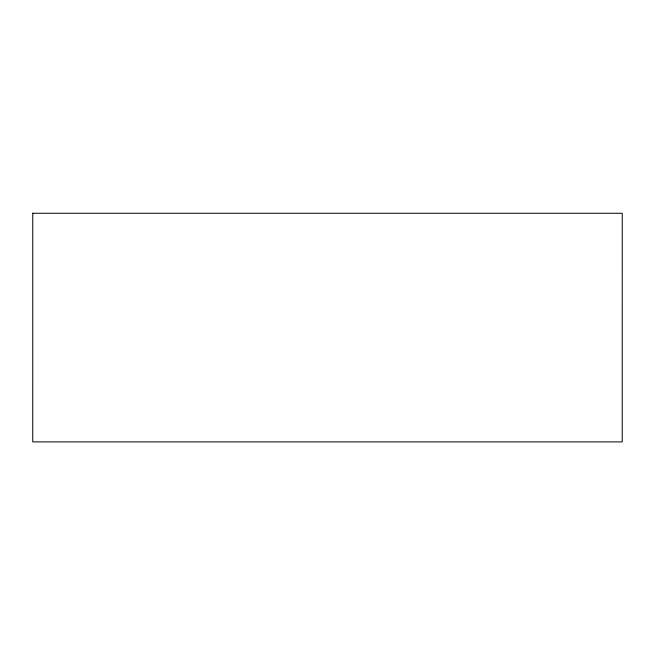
<?xml version="1.0" encoding="UTF-8"?>
<svg xmlns="http://www.w3.org/2000/svg" width="655" height="655" viewBox="0 0 655 655"><rect width="100%" height="100%" fill="white"/><g stroke="black" fill="none" stroke-linecap="round" stroke-linejoin="round"><path stroke-width="0.98" d="M32.766 213.104L32.75 441.896L622.234 441.896L622.25 213.268L32.766 213.268"/></g></svg>
